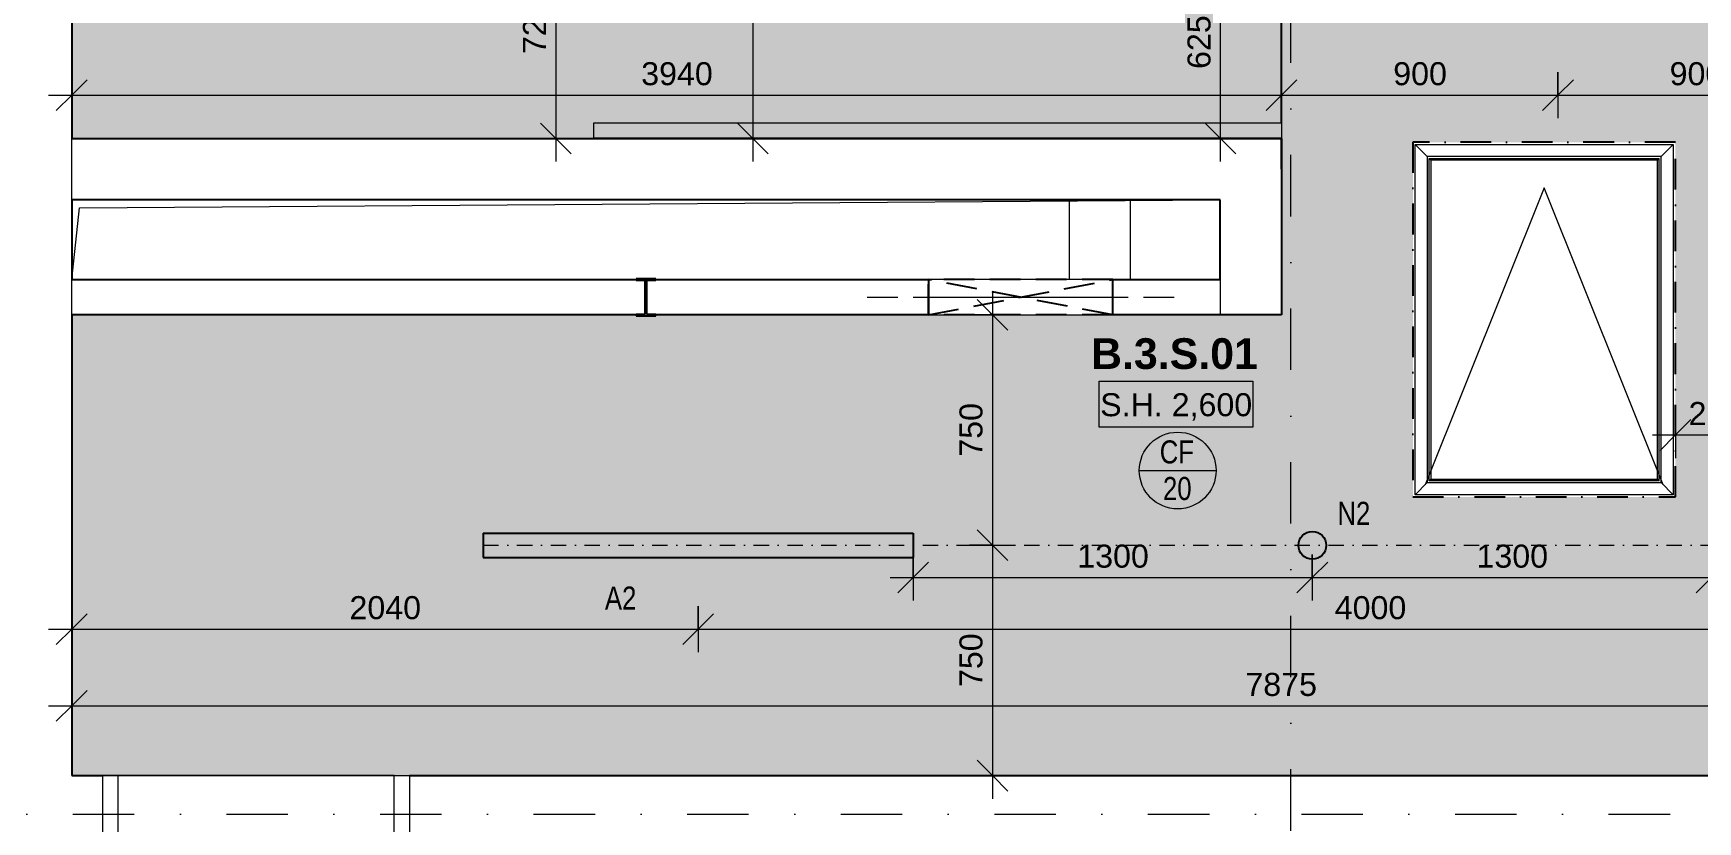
# Model space of a CAD drawing. Header units: millimetres. Extents: x -8397 to 42027, y -1655 to 57416.
# Drawn here: x 3076 to 8496, y 50778 to 53345 of the extents above; entities that cross this region are included whole.
import ezdxf

# ---------------------------------------------------------------- set-up
doc = ezdxf.new("R2010")
doc.units = ezdxf.units.MM
for name, pattern in [('ABMV_DashDot_2_2mm-S0_6mm', [110, 50, -30, 0, -30]), ('HA_Dash_3mm-S1mm', [150, 100, -50]), ('HA_DashDot_10mm-S3mm', [500, 200, -150, 0, -150]), ('HA_DashDot_2_2mm-S0_6mm', [110, 50, -30, 0, -30]), ('HA_DashDot_4mm-S1mm', [200, 100, -50, 0, -50])]:
    doc.linetypes.add(name, pattern=pattern)
for name, color, linetype, lineweight in [('-UNDERLAY_A-AREA-____-OTLN', 9, 'Continuous', 25), ('-UNDERLAY_A-FLOR-HRAL-OTLN', 9, 'Continuous', 9), ('-UNDERLAY_A-GENM-____-HDLN', 9, 'HA_Dash_3mm-S1mm', 9), ('-UNDERLAY_A-GENM-____-OTLN', 9, 'Continuous', 9), ('A-____-____-DIMS', 9, 'Continuous', 5), ('A-____-____-DIMS-50', 9, 'Continuous', 5), ('A-AREA-____-IDEN', 9, 'Continuous', 9), ('A-CLNG-____-IDEN', 9, 'Continuous', 9), ('A-CLNG-____-PATT', 9, 'Continuous', 9), ('A-DETL-____-OTLN', 9, 'Continuous', 25), ('A-DETL-GENF-OTLN', 9, 'Continuous', 9), ('A-DOOR-____-MCUT', 9, 'HA_DashDot_2_2mm-S0_6mm', 9), ('A-DOOR-____-OTLN', 9, 'Continuous', 9), ('A-DOOR-FRAM-OTLN', 9, 'Continuous', 9), ('A-FLOR-____-OVHD', 9, 'HA_DashDot_4mm-S1mm', 25), ('A-GENM-____-HDLN', 9, 'HA_Dash_3mm-S1mm', 9), ('A-GENM-____-MCUT', 9, 'HA_Dash_3mm-S1mm', 25), ('A-GENM-____-OTLN', 9, 'Continuous', 9), ('A-GLAZ-____-OTLN', 9, 'Continuous', 5), ('A-WALL-____-MCUT', 9, 'Continuous', 25), ('E-LITE-EQPM-IDEN', 9, 'Continuous', 9), ('E-LITE-EQPM-OTLN', 9, 'Continuous', 9), ('G-____-____-DIMS', 9, 'Continuous', 5), ('I-WALL-____-MCUT', 9, 'Continuous', 25), ('I-WALL-____-OTLN', 9, 'Continuous', 9), ('S-COLS-____-MCUT', 9, 'Continuous', 25), ('S-COLS-____-OTLN', 9, 'Continuous', 9), ('S-GRID-____-OTLN', 9, 'Continuous', 5)]:
    doc.layers.add(name, color=color, linetype=linetype, lineweight=lineweight)
doc.styles.add('Arial_1', font='arial.ttf', dxfattribs={"height": 75})
doc.styles.add('Arial_2', font='arial.ttf', dxfattribs={"width": 0.8, "height": 75})
doc.styles.add('Arial_B', font='arialbd.ttf', dxfattribs={"height": 100})
doc.dimstyles.new('Inner_Dimensions', dxfattribs={"dimscale": 304.8, "dimtxt": 76.519455, "dimasz": 0.328084, "dimexe": 0.246063, "dimexo": 0.0625, "dimgap": 0.032808, "dimtad": 1, "dimdec": 0, "dimzin": 0, "dimdsep": 46, "dimtxsty": 'Arial_1', "dimblk1": 'OBLIQUE', "dimblk2": 'OBLIQUE', "dimsah": 1, "dimcen": 0.09, "dimdle": 0.246063, "dimazin": 0, "dimtfac": 1, "dimtdec": 4, "dimtix": 1, "dimtmove": 0, "dimatfit": 3, "dimfxl": 0.246063, "dimfxlon": 1, "dimtvp": 1, "dimtolj": 1, "dimtzin": 0, "dimlwd": 9, "dimlwe": 9, "dimarcsym": 2})
doc.dimstyles.new('Inner_Dimensions_1', dxfattribs={"dimscale": 304.8, "dimtxt": 76.519455, "dimasz": 0.328084, "dimexe": 0.246063, "dimexo": 0.0625, "dimgap": 0.032808, "dimtad": 1, "dimdec": 0, "dimzin": 0, "dimdsep": 46, "dimtxsty": 'Arial_1', "dimblk1": 'OBLIQUE', "dimblk2": 'OBLIQUE', "dimsah": 1, "dimcen": 0.09, "dimdle": 0.246063, "dimazin": 0, "dimtfac": 1, "dimtdec": 4, "dimtix": 1, "dimtmove": 2, "dimatfit": 3, "dimfxl": 0.246063, "dimfxlon": 1, "dimtvp": 1, "dimtolj": 1, "dimtzin": 0, "dimlwd": 9, "dimlwe": 9, "dimarcsym": 2})

# ---------------------------------------------------------------- blocks, each defined once
blk = doc.blocks.new('HA_GM_Opening_Rectangle_WallBased - Default-2069226-DPS_B - 3NP')
at = {"layer": 'A-GENM-____-MCUT'}
for p, q in [((425, 57.5), (-175, -57.5)), ((-175, 57.5), (425, -57.5)), ((-175, 57.5), (-175, -57.5)), ((-175, 57.5), (425, 57.5)), ((425, 57.5), (425, -57.5)), ((-175, -57.5), (425, -57.5))]:
    blk.add_line(p, q, dxfattribs=at)
blk = doc.blocks.new('TB_Porotherm KP11_5_1000mm - TB_Porotherm KP11_5_1000mm-1925202-DPS_B - 3NP')
at = {"layer": '-UNDERLAY_A-GENM-____-HDLN'}
for p, q in [((500, 57.5), (-500, 57.5)), ((-500, 0), (500, 0)), ((-500, -57.5), (500, -57.5))]:
    blk.add_line(p, q, dxfattribs=at)
blk = doc.blocks.new('Top Rail Type - Top Rail_Internal_-2075612-DPS_B - 3NP')
at = {"layer": '-UNDERLAY_A-FLOR-HRAL-OTLN'}
for p, q in [((4900.7, 53003.1), (4900.7, 53053.1)), ((4900.7, 53053.1), (7140.7, 53053.1)), ((7140.7, 53053.1), (7140.7, 53003.1)), ((7140.7, 53003.1), (4900.7, 53003.1))]:
    blk.add_line(p, q, dxfattribs=at)
blk = doc.blocks.new('HA_DR_Single_Swing_Solid - In_BJ_900x2100_Vstupni-2124296-DPS_B - 3NP')
at = {"layer": 'A-DOOR-____-MCUT'}
for p, q in [((-450, 125), (450, 125)), ((-450, -125), (450, -125))]:
    blk.add_line(p, q, dxfattribs=at)
at = {"layer": 'A-DOOR-____-OTLN'}
for p, q in [((-500, 125), (500, 125)), ((-450, -85), (-450, -125)), ((-450, -85), (450, -85)), ((450, -85), (450, -125)), ((-500, -125), (500, -125)), ((-450, -125), (450, -125))]:
    blk.add_line(p, q, dxfattribs=at)
at = {"layer": 'A-DOOR-____-OTLN', "lineweight": 5}
blk.add_line((450, -1025), (450, -125), dxfattribs=at)
blk.add_arc((450, -125), 900, 180, 270, dxfattribs=at)
at = {"layer": 'A-DOOR-FRAM-OTLN'}
for p, q in [((-450, 125), (-500, 125)), ((-500, 125), (-500, -125)), ((450, 125), (-450, 125)), ((-450, 125), (-450, -125)), ((450, -125), (450, 125)), ((450, 125), (500, 125)), ((500, 125), (500, -125)), ((-500, -125), (-450, -125)), ((500, -125), (450, -125))]:
    blk.add_line(p, q, dxfattribs=at)
blk = doc.blocks.new('Roof-Windows_VELUX_CXP_ISD-1 - CXP size 900x1200 _090120_-1802973-DPS_B - 3NP')
at = {"layer": 'A-GLAZ-____-OTLN'}
for p, q in [((-530.8, 380.8), (-570.5, 420.5)), ((-570.5, -420.5), (-570.5, 420.5)), ((-570.5, 420.5), (570.5, 420.5)), ((530.8, 380.8), (-530.8, 380.8)), ((-530.8, 380.8), (-530.8, -380.8)), ((537.9, 387.9), (-429.3, 0)), ((570.5, 420.5), (530.8, 380.8)), ((530.8, -380.8), (530.8, 380.8)), ((570.5, 420.5), (570.5, -420.5)), ((-524.8, -374.8), (-524.8, 374.8)), ((-524.8, 374.8), (-519.3, 369.3)), ((524.8, 374.8), (-524.8, 374.8)), ((-519.3, 369.3), (-519.3, -369.3)), ((519.3, 369.3), (-519.3, 369.3)), ((519.3, 369.3), (524.8, 374.8)), ((519.3, -369.3), (519.3, 369.3)), ((524.8, 374.8), (524.8, -374.8)), ((-429.3, 0), (537.9, -387.9)), ((-524.8, -374.8), (-519.3, -369.3)), ((524.8, -374.8), (-524.8, -374.8)), ((-519.3, -369.3), (519.3, -369.3)), ((524.8, -374.8), (519.3, -369.3)), ((-530.8, -380.8), (-570.5, -420.5)), ((570.5, -420.5), (-570.5, -420.5)), ((-530.8, -380.8), (530.8, -380.8)), ((530.8, -380.8), (570.5, -420.5))]:
    blk.add_line(p, q, dxfattribs=at)
blk = doc.blocks.new('HA_GM_Shaft_Rectangle - Default-2031599-DPS_B - 3NP')
at = {"layer": 'A-DETL-GENF-OTLN'}
for p, q in [((26, -26), (3740, 0)), ((0, -260), (26, -26))]:
    blk.add_line(p, q, dxfattribs=at)
at = {"layer": 'A-GENM-____-OTLN'}
for p, q in [((0, -260), (0, 0)), ((0, 0), (3740, 0)), ((3740, 0), (3740, -260)), ((3740, -260), (0, -260))]:
    blk.add_line(p, q, dxfattribs=at)
blk = doc.blocks.new('HA_LF_GenericSymbol_Linear - svitidlo 1400x80-1812996-DPS_B - 3NP')
at = {"layer": 'E-LITE-EQPM-OTLN', "color": 11, "lineweight": 25}
for p, q in [((40, 700), (-40, 700)), ((-40, 700), (-40, -700)), ((40, 700), (40, -700)), ((40, -700), (-40, -700))]:
    blk.add_line(p, q, dxfattribs=at)
blk = doc.blocks.new('HA_sCO_I_Parallel - IPE 120-1876430-DPS_B - 3NP')
at = {"layer": 'S-COLS-____-MCUT'}
for p, q in [((32, 60), (-32, 60)), ((-32, 60), (-32, 55.6)), ((-32, 55.6), (-3.15, 55.6)), ((-3.15, 55.6), (-3.15, -55.6)), ((3.15, 55.6), (32, 55.6)), ((3.15, -55.6), (3.15, 55.6)), ((32, 55.6), (32, 60)), ((-32, -55.6), (-32, -60)), ((-3.15, -55.6), (-32, -55.6)), ((-32, -60), (32, -60)), ((32, -55.6), (3.15, -55.6)), ((32, -60), (32, -55.6))]:
    blk.add_line(p, q, dxfattribs=at)
blk = doc.blocks.new('HA_LF_N3l - N2-2044222-DPS_B - 3NP')
at = {"layer": 'E-LITE-EQPM-OTLN', "color": 11, "lineweight": 25}
blk.add_circle((0, 0), 45, dxfattribs=at)
blk = doc.blocks.new('TB_Porotherm KP11_5_1000mm - TB_Porotherm KP11_5_1000mm-V1-DPS_B - 3NP')
at = {"layer": 'A-GENM-____-HDLN'}
for p, q in [((300, 57.5), (-300, 57.5)), ((-300, 0), (300, 0)), ((-300, -57.5), (300, -57.5))]:
    blk.add_line(p, q, dxfattribs=at)
blk = doc.blocks.new('HA_GM_Opening_Rectangle_WallBased - Default-2069058-DPS_B - 3NP')
at = {"layer": 'A-GENM-____-MCUT'}
for p, q in [((425, 57.5), (-175, -57.5)), ((-175, 57.5), (425, -57.5)), ((-175, 57.5), (-175, -57.5)), ((-175, 57.5), (425, 57.5)), ((425, 57.5), (425, -57.5)), ((-175, -57.5), (425, -57.5))]:
    blk.add_line(p, q, dxfattribs=at)
blk = doc.blocks.new('DIMBLOCK47-DPS_B - 3NP')
at = {"layer": 'A-____-____-DIMS-50', "lineweight": 9}
for p, q in [((6198.9, 52427.7), (6148.9, 52477.7)), ((6198.9, 52502.7), (6198.9, 51677.7)), ((6273.9, 52427.7), (6123.9, 52427.7)), ((6198.9, 52427.7), (6248.9, 52377.7)), ((6198.9, 52427.7), (6273.9, 52427.7)), ((6198.9, 51677.7), (6148.9, 51727.7)), ((6123.9, 51677.7), (6273.9, 51677.7)), ((6198.9, 51677.7), (6123.9, 51677.7)), ((6198.9, 51677.7), (6248.9, 51627.7))]:
    blk.add_line(p, q, dxfattribs=at)
at = {"layer": 'A-____-____-DIMS-50', "color": 0, "lineweight": 9, "insert": (6091.6, 51966.2), "char_height": 75, "width": 207.662, "attachment_point": 1, "rotation": 90, "line_spacing_factor": 0.941778, "style": 'Arial_1'}
blk.add_mtext('750', dxfattribs=at)
blk = doc.blocks.new('_Oblique')
at = {"color": 0, "linetype": 'ByBlock', "lineweight": -2}
blk.add_line((-0.5, -0.5), (0.5, 0.5), dxfattribs=at)
blk = doc.blocks.new('DIMBLOCK48-DPS_B - 3NP')
at = {"layer": 'A-____-____-DIMS-50', "lineweight": 9}
for p, q in [((6198.9, 51677.7), (6148.9, 51727.7)), ((6123.9, 51677.7), (6273.9, 51677.7)), ((6198.9, 51677.7), (6123.9, 51677.7)), ((6198.9, 51677.7), (6198.9, 50852.7)), ((6198.9, 51677.7), (6248.9, 51627.7)), ((6198.9, 50927.7), (6148.9, 50977.7)), ((6273.9, 50927.7), (6123.9, 50927.7)), ((6198.9, 50927.7), (6248.9, 50877.7)), ((6198.9, 50927.7), (6273.9, 50927.7))]:
    blk.add_line(p, q, dxfattribs=at)
at = {"layer": 'A-____-____-DIMS-50', "color": 0, "lineweight": 9, "insert": (6091.6, 51216.2), "char_height": 75, "width": 207.662, "attachment_point": 1, "rotation": 90, "line_spacing_factor": 0.941778, "style": 'Arial_1'}
blk.add_mtext('750', dxfattribs=at)
blk = doc.blocks.new('DIMBLOCK55-DPS_B - 3NP')
at = {"layer": 'A-____-____-DIMS-50', "lineweight": 9}
for p, q in [((5419, 55560.2), (5419, 52927.7)), ((5419, 55485.2), (5369, 55535.2)), ((5494, 55485.2), (5344, 55485.2)), ((5419, 55485.2), (5469, 55435.2)), ((5419, 55485.2), (5494, 55485.2)), ((5419, 53002.7), (5369, 53052.7)), ((5494, 53002.7), (5344, 53002.7)), ((5419, 53002.7), (5469, 52952.7)), ((5419, 53002.7), (5494, 53002.7))]:
    blk.add_line(p, q, dxfattribs=at)
at = {"layer": 'A-____-____-DIMS-50', "color": 0, "lineweight": 9, "insert": (5311.7, 54128.6), "char_height": 75, "width": 276.883, "attachment_point": 1, "rotation": 90, "line_spacing_factor": 0.941778, "style": 'Arial_1'}
blk.add_mtext('2483', dxfattribs=at)
blk = doc.blocks.new('HA_Tag_Ceiling - Group _ Type Mark-1728985-DPS_B - 3NP')
at = {"layer": 'A-CLNG-____-IDEN'}
blk.add_line((-2.5, 0), (2.5, 0), dxfattribs=at)
blk.add_circle((0, 0), 2.5, dxfattribs=at)
blk = doc.blocks.new('DIMBLOCK64-DPS_B - 3NP')
at = {"layer": 'A-____-____-DIMS-50', "lineweight": 9}
for p, q in [((3200.7, 51479.9), (3200.7, 51329.9)), ((3200.7, 51404.9), (3200.7, 51479.9)), ((3200.7, 51404.9), (3250.7, 51454.9)), ((5240.7, 51479.9), (5240.7, 51329.9)), ((5240.7, 51404.9), (5240.7, 51479.9)), ((5240.7, 51404.9), (5290.7, 51454.9)), ((3125.7, 51404.9), (5240.7, 51404.9)), ((3200.7, 51404.9), (3150.7, 51354.9)), ((5240.7, 51404.9), (5190.7, 51354.9))]:
    blk.add_line(p, q, dxfattribs=at)
at = {"layer": 'A-____-____-DIMS-50', "color": 0, "lineweight": 9, "insert": (4105.3, 51512.2), "char_height": 75, "width": 276.883, "attachment_point": 1, "line_spacing_factor": 0.941778, "style": 'Arial_1'}
blk.add_mtext('2040', dxfattribs=at)
blk = doc.blocks.new('DIMBLOCK65-DPS_B - 3NP')
at = {"layer": 'A-____-____-DIMS-50', "lineweight": 9}
for p, q in [((5240.7, 51479.9), (5240.7, 51329.9)), ((5240.7, 51404.9), (5240.7, 51479.9)), ((5240.7, 51404.9), (5290.7, 51454.9)), ((9240.7, 51479.9), (9240.7, 51329.9)), ((9240.7, 51404.9), (9240.7, 51479.9)), ((9240.7, 51404.9), (9290.7, 51454.9)), ((5240.7, 51404.9), (5190.7, 51354.9)), ((5240.7, 51404.9), (9240.7, 51404.9)), ((9240.7, 51404.9), (9190.7, 51354.9))]:
    blk.add_line(p, q, dxfattribs=at)
at = {"layer": 'A-____-____-DIMS-50', "color": 0, "lineweight": 9, "insert": (7313.7, 51512.2), "char_height": 75, "width": 276.883, "attachment_point": 1, "line_spacing_factor": 0.941778, "style": 'Arial_1'}
blk.add_mtext('4000', dxfattribs=at)
blk = doc.blocks.new('DIMBLOCK68-DPS_B - 3NP')
at = {"layer": 'A-____-____-DIMS-50', "lineweight": 9}
for p, q in [((7140.7, 53068.4), (7140.7, 53218.4)), ((7140.7, 53143.4), (7190.7, 53193.4)), ((8040.7, 53218.4), (8040.7, 53068.4)), ((8040.7, 53143.4), (8040.7, 53218.4)), ((8040.7, 53143.4), (8090.7, 53193.4)), ((7065.7, 53143.4), (8040.7, 53143.4)), ((7140.7, 53143.4), (7090.7, 53093.4)), ((7140.7, 53143.4), (7140.7, 53068.4)), ((8040.7, 53143.4), (7990.7, 53093.4))]:
    blk.add_line(p, q, dxfattribs=at)
at = {"layer": 'A-____-____-DIMS-50', "color": 0, "lineweight": 9, "insert": (7504.2, 53250.8), "char_height": 75, "width": 207.662, "attachment_point": 1, "line_spacing_factor": 0.941778, "style": 'Arial_1'}
blk.add_mtext('900', dxfattribs=at)
blk = doc.blocks.new('DIMBLOCK69-DPS_B - 3NP')
at = {"layer": 'A-____-____-DIMS-50', "lineweight": 9}
for p, q in [((8040.7, 53218.4), (8040.7, 53068.4)), ((8040.7, 53143.4), (8040.7, 53218.4)), ((8040.7, 53143.4), (8090.7, 53193.4)), ((8940.7, 53218.4), (8940.7, 53068.4)), ((8940.7, 53143.4), (8940.7, 53218.4)), ((8940.7, 53143.4), (8990.7, 53193.4)), ((8040.7, 53143.4), (7990.7, 53093.4)), ((8040.7, 53143.4), (9015.7, 53143.4)), ((8940.7, 53143.4), (8890.7, 53093.4))]:
    blk.add_line(p, q, dxfattribs=at)
at = {"layer": 'A-____-____-DIMS-50', "color": 0, "lineweight": 9, "insert": (8404.2, 53250.8), "char_height": 75, "width": 207.662, "attachment_point": 1, "line_spacing_factor": 0.941778, "style": 'Arial_1'}
blk.add_mtext('900', dxfattribs=at)
blk = doc.blocks.new('DIMBLOCK84-DPS_B - 3NP')
at = {"layer": 'A-____-____-DIMS-50', "lineweight": 9}
for p, q in [((6941.5, 53627.7), (6891.5, 53677.7)), ((7016.5, 53627.7), (6866.5, 53627.7)), ((6941.5, 52927.7), (6941.5, 53627.7)), ((6941.5, 53627.7), (6991.5, 53577.7)), ((6941.5, 53627.7), (7016.5, 53627.7)), ((6941.5, 53002.7), (6891.5, 53052.7)), ((6866.5, 53002.7), (7016.5, 53002.7)), ((6941.5, 53002.7), (6866.5, 53002.7)), ((6941.5, 53002.7), (6991.5, 52952.7))]:
    blk.add_line(p, q, dxfattribs=at)
at = {"layer": 'A-____-____-DIMS-50', "color": 0, "lineweight": 9, "insert": (6834.2, 53228.7), "char_height": 75, "width": 207.662, "attachment_point": 1, "rotation": 90, "line_spacing_factor": 0.941778, "style": 'Arial_1'}
blk.add_mtext('625', dxfattribs=at)
blk = doc.blocks.new('DIMBLOCK87-DPS_B - 3NP')
at = {"layer": 'A-____-____-DIMS-50', "lineweight": 9}
for p, q in [((8423.2, 52111.9), (8423.2, 51961.9)), ((8423.2, 52036.9), (8423.2, 52111.9)), ((8423.2, 52036.9), (8473.2, 52086.9)), ((8681.9, 52111.9), (8681.9, 51961.9)), ((8681.9, 52036.9), (8681.9, 52111.9)), ((8681.9, 52036.9), (8731.9, 52086.9)), ((8348.2, 52036.9), (8681.9, 52036.9)), ((8423.2, 52036.9), (8373.2, 51986.9)), ((8681.9, 52036.9), (8631.9, 51986.9))]:
    blk.add_line(p, q, dxfattribs=at)
at = {"layer": 'A-____-____-DIMS-50', "color": 0, "lineweight": 9, "insert": (8466, 52144.3), "char_height": 75, "width": 207.662, "attachment_point": 1, "line_spacing_factor": 0.941778, "style": 'Arial_1'}
blk.add_mtext('259', dxfattribs=at)
blk = doc.blocks.new('DIMBLOCK89-DPS_B - 3NP')
at = {"layer": 'A-____-____-DIMS-50', "lineweight": 9}
for p, q in [((5940.7, 51647.5), (5940.7, 51497.5)), ((5940.7, 51572.5), (5940.7, 51647.5)), ((5940.7, 51572.5), (5990.7, 51622.5)), ((7240.7, 51647.5), (7240.7, 51497.5)), ((7240.7, 51572.5), (7240.7, 51647.5)), ((7240.7, 51572.5), (7290.7, 51622.5)), ((5865.7, 51572.5), (7240.7, 51572.5)), ((5940.7, 51572.5), (5890.7, 51522.5)), ((7240.7, 51572.5), (7190.7, 51522.5))]:
    blk.add_line(p, q, dxfattribs=at)
at = {"layer": 'A-____-____-DIMS-50', "color": 0, "lineweight": 9, "insert": (6475.3, 51679.9), "char_height": 75, "width": 276.883, "attachment_point": 1, "line_spacing_factor": 0.941778, "style": 'Arial_1'}
blk.add_mtext('1300', dxfattribs=at)
blk = doc.blocks.new('DIMBLOCK90-DPS_B - 3NP')
at = {"layer": 'A-____-____-DIMS-50', "lineweight": 9}
for p, q in [((7240.7, 51647.5), (7240.7, 51497.5)), ((7240.7, 51572.5), (7240.7, 51647.5)), ((7240.7, 51572.5), (7290.7, 51622.5)), ((8540.7, 51647.5), (8540.7, 51497.5)), ((8540.7, 51572.5), (8540.7, 51647.5)), ((8540.7, 51572.5), (8590.7, 51622.5)), ((7240.7, 51572.5), (7190.7, 51522.5)), ((7240.7, 51572.5), (8615.7, 51572.5)), ((8540.7, 51572.5), (8490.7, 51522.5))]:
    blk.add_line(p, q, dxfattribs=at)
at = {"layer": 'A-____-____-DIMS-50', "color": 0, "lineweight": 9, "insert": (7775.3, 51679.9), "char_height": 75, "width": 276.883, "attachment_point": 1, "line_spacing_factor": 0.941778, "style": 'Arial_1'}
blk.add_mtext('1300', dxfattribs=at)
blk = doc.blocks.new('DIMBLOCK106-DPS_B - 3NP')
at = {"layer": 'A-____-____-DIMS-50', "lineweight": 9}
for p, q in [((4777.6, 53724.5), (4727.6, 53774.5)), ((4777.6, 53799.5), (4777.6, 52927.7)), ((4852.6, 53724.5), (4702.6, 53724.5)), ((4777.6, 53724.5), (4827.6, 53674.5)), ((4777.6, 53724.5), (4852.6, 53724.5)), ((4777.6, 53002.7), (4727.6, 53052.7)), ((4852.6, 53002.7), (4702.6, 53002.7)), ((4777.6, 53002.7), (4827.6, 52952.7)), ((4777.6, 53002.7), (4852.6, 53002.7))]:
    blk.add_line(p, q, dxfattribs=at)
at = {"layer": 'A-____-____-DIMS-50', "color": 0, "lineweight": 9, "insert": (4670.3, 53277.1), "char_height": 75, "width": 207.662, "attachment_point": 1, "rotation": 90, "line_spacing_factor": 0.941778, "style": 'Arial_1'}
blk.add_mtext('722', dxfattribs=at)
blk = doc.blocks.new('DIMBLOCK107-DPS_B - 3NP')
at = {"layer": 'A-____-____-DIMS-50', "lineweight": 9}
for p, q in [((3200.7, 53218.4), (3200.7, 53068.4)), ((3200.7, 53143.4), (3200.7, 53218.4)), ((3200.7, 53143.4), (3250.7, 53193.4)), ((7140.7, 53068.4), (7140.7, 53218.4)), ((7140.7, 53143.4), (7190.7, 53193.4)), ((3125.7, 53143.4), (7215.7, 53143.4)), ((3200.7, 53143.4), (3150.7, 53093.4)), ((7140.7, 53143.4), (7090.7, 53093.4)), ((7140.7, 53143.4), (7140.7, 53068.4))]:
    blk.add_line(p, q, dxfattribs=at)
at = {"layer": 'A-____-____-DIMS-50', "color": 0, "lineweight": 9, "insert": (5055.3, 53250.8), "char_height": 75, "width": 276.883, "attachment_point": 1, "line_spacing_factor": 0.941778, "style": 'Arial_1'}
blk.add_mtext('3940', dxfattribs=at)
blk = doc.blocks.new('DIMBLOCK121-DPS_B - 3NP')
at = {"layer": 'A-____-____-DIMS-50', "lineweight": 9}
for p, q in [((3200.7, 51229.9), (3200.7, 51079.9)), ((3200.7, 51154.9), (3200.7, 51229.9)), ((11075.7, 51229.9), (11075.7, 51079.9)), ((11075.7, 51154.9), (11075.7, 51229.9)), ((3200.7, 51154.9), (3250.7, 51204.9)), ((11075.7, 51154.9), (11125.7, 51204.9)), ((3125.7, 51154.9), (11150.7, 51154.9)), ((3200.7, 51154.9), (3150.7, 51104.9)), ((11075.7, 51154.9), (11025.7, 51104.9))]:
    blk.add_line(p, q, dxfattribs=at)
at = {"layer": 'A-____-____-DIMS-50', "color": 0, "lineweight": 9, "insert": (7022.8, 51262.2), "char_height": 75, "width": 276.883, "attachment_point": 1, "line_spacing_factor": 0.941778, "style": 'Arial_1'}
blk.add_mtext('7875', dxfattribs=at)
blk = doc.blocks.new('Spot Elevations - Generic-448778-DPS_B - 3NP')
at = {"layer": 'G-____-____-DIMS', "lineweight": 9}
for p, q in [((-5, 0), (-5, 3)), ((-5, 3), (5, 3)), ((5, 3), (5, 0)), ((5, 0), (-5, 0))]:
    blk.add_line(p, q, dxfattribs=at)

msp = doc.modelspace()

# ---------------------------------------------------------------- hatches: boundary and pattern name
at = {"layer": 'A-CLNG-____-PATT'}
h = msp.add_hatch(color=256, dxfattribs=at)
h.paths.add_polyline_path([(11075.7, 50927.7), (11075.7, 52427.7), (8940.7, 52427.7), (8940.7, 55502.7), (6730.7, 55502.7), (6730.7, 55397.7), (6649.1, 55397.7), (6649.1, 53724.5), (6449.1, 53724.5), (6449.1, 53720.4), (3200.7, 53720.4), (3200.7, 53002.7), (7140.7, 53002.7), (7140.7, 52427.7), (5102.7, 52427.7), (5102.7, 52425.2), (5038.7, 52425.2), (5038.7, 52427.7), (3200.7, 52427.7), (3200.7, 50927.7), (10993.1, 50927.7)])
h.paths.add_polyline_path([(8423.2, 51835.2), (7568.2, 51835.2), (7568.2, 52990.2), (8423.2, 52990.2), (8423.2, 51865.5)])
h.paths.add_polyline_path([(6560.1, 53577.7), (6217.7, 53577.7), (6217.7, 53687.7), (6729.9, 53687.7), (6729.9, 53577.7), (6679.9, 53577.7)])

# ---------------------------------------------------------------- linework, layer by layer
at = {"layer": '-UNDERLAY_A-AREA-____-OTLN'}
for p, q in [((7140.7, 53053.1), (7140.7, 54152.3)), ((7140.7, 52902.7), (7140.7, 53003.1))]:
    msp.add_line(p, q, dxfattribs=at)
at = {"layer": 'A-DETL-____-OTLN', "linetype": 'ABMV_DashDot_2_2mm-S0_6mm', "lineweight": 5}
msp.add_line((4540.7, 51677.7), (10475.7, 51677.7), dxfattribs=at)
at = {"layer": 'A-FLOR-____-OVHD'}
for p, q in [((8423.2, 52990.2), (7568.2, 52990.2)), ((7568.2, 52990.2), (7568.2, 51835.2)), ((8423.2, 51835.2), (8423.2, 52990.2)), ((7568.2, 51835.2), (8423.2, 51835.2))]:
    msp.add_line(p, q, dxfattribs=at)
at = {"layer": 'A-WALL-____-MCUT', "lineweight": 9}
for p, q in [((3200.7, 52802.7), (3200.7, 53002.7)), ((3200.7, 52427.7), (3200.7, 52542.7)), ((6940.7, 52542.7), (6940.7, 52427.7))]:
    msp.add_line(p, q, dxfattribs=at)
at = {"layer": 'I-WALL-____-MCUT'}
for p, q in [((3200.7, 55485.2), (3200.7, 53002.7)), ((3200.7, 53002.7), (7140.7, 53002.7)), ((7140.7, 53002.7), (7140.7, 52427.7)), ((3200.7, 52802.7), (3200.7, 52542.7)), ((6940.7, 52802.7), (3200.7, 52802.7)), ((6940.7, 52542.7), (6940.7, 52802.7)), ((3200.7, 52542.7), (5038.7, 52542.7)), ((5102.7, 52542.7), (5990.7, 52542.7)), ((5990.7, 52542.7), (5990.7, 52427.7)), ((6590.7, 52542.7), (6940.7, 52542.7)), ((6590.7, 52427.7), (6590.7, 52542.7)), ((3200.7, 52427.7), (3200.7, 50927.7)), ((5038.7, 52427.7), (3200.7, 52427.7)), ((5990.7, 52427.7), (5102.7, 52427.7)), ((7140.7, 52427.7), (6590.7, 52427.7)), ((3200.7, 50927.7), (3300.7, 50927.7)), ((4300.7, 50927.7), (9975.7, 50927.7))]:
    msp.add_line(p, q, dxfattribs=at)
at = {"layer": 'I-WALL-____-OTLN'}
for p, q in [((6449.1, 52802.7), (6449.1, 52542.7)), ((6649.1, 52542.7), (6649.1, 52802.7)), ((6590.7, 52542.7), (5990.7, 52542.7)), ((5990.7, 52427.7), (6590.7, 52427.7))]:
    msp.add_line(p, q, dxfattribs=at)
at = {"layer": 'S-GRID-____-OTLN', "linetype": 'HA_DashDot_10mm-S3mm', "lineweight": 9}
for p, q in [((7170.7, 37745.7), (7170.7, 55816)), ((-6797.3, 50802.7), (21259.2, 50802.7))]:
    msp.add_line(p, q, dxfattribs=at)

# ---------------------------------------------------------------- block references
at = {"layer": '-UNDERLAY_A-FLOR-HRAL-OTLN'}
msp.add_blockref('Top Rail Type - Top Rail_Internal_-2075612-DPS_B - 3NP', (0, 0), dxfattribs=at)
at = {"layer": '-UNDERLAY_A-GENM-____-OTLN'}
msp.add_blockref('TB_Porotherm KP11_5_1000mm - TB_Porotherm KP11_5_1000mm-1925202-DPS_B - 3NP', (6290.7, 52485.2), dxfattribs=at)
at = {"layer": '-UNDERLAY_A-GENM-____-OTLN', "rotation": 180}
msp.add_blockref('HA_GM_Opening_Rectangle_WallBased - Default-2069226-DPS_B - 3NP', (6415.7, 52485.2), dxfattribs=at)
at = {"layer": 'A-CLNG-____-IDEN', "xscale": 49.99999999999998, "yscale": 49.99999999999998, "zscale": 49.99999999999998}
msp.add_blockref('HA_Tag_Ceiling - Group _ Type Mark-1728985-DPS_B - 3NP', (6802.3, 51921.1), dxfattribs=at)
at = {"layer": 'A-DOOR-____-OTLN'}
msp.add_blockref('HA_DR_Single_Swing_Solid - In_BJ_900x2100_Vstupni-2124296-DPS_B - 3NP', (3800.7, 50802.7), dxfattribs=at)
at = {"layer": 'A-GENM-____-OTLN', "lineweight": 5}
msp.add_blockref('HA_GM_Shaft_Rectangle - Default-2031599-DPS_B - 3NP', (3200.7, 52802.7), dxfattribs=at)
at = {"layer": 'A-GENM-____-OTLN'}
msp.add_blockref('TB_Porotherm KP11_5_1000mm - TB_Porotherm KP11_5_1000mm-V1-DPS_B - 3NP', (6290.7, 52485.2), dxfattribs=at)
at = {"layer": 'A-GENM-____-OTLN', "rotation": 180}
msp.add_blockref('HA_GM_Opening_Rectangle_WallBased - Default-2069058-DPS_B - 3NP', (6415.7, 52485.2), dxfattribs=at)
at = {"layer": 'A-GLAZ-____-OTLN', "rotation": 269.9999999999997}
msp.add_blockref('Roof-Windows_VELUX_CXP_ISD-1 - CXP size 900x1200 _090120_-1802973-DPS_B - 3NP', (7995.7, 52412.7), dxfattribs=at)
at = {"layer": 'E-LITE-EQPM-OTLN', "color": 11, "lineweight": 25, "rotation": 89.9999999999999}
msp.add_blockref('HA_LF_GenericSymbol_Linear - svitidlo 1400x80-1812996-DPS_B - 3NP', (5240.7, 51677.7), dxfattribs=at)
at = {"layer": 'E-LITE-EQPM-OTLN', "color": 11, "lineweight": 25}
msp.add_blockref('HA_LF_N3l - N2-2044222-DPS_B - 3NP', (7240.7, 51677.7), dxfattribs=at)
at = {"layer": 'G-____-____-DIMS', "lineweight": 9, "xscale": 49.99999999999998, "yscale": 49.99999999999998, "zscale": 49.99999999999998}
msp.add_blockref('Spot Elevations - Generic-448778-DPS_B - 3NP', (6796.7, 52062.1), dxfattribs=at)
at = {"layer": 'S-COLS-____-OTLN', "rotation": 180}
msp.add_blockref('HA_sCO_I_Parallel - IPE 120-1876430-DPS_B - 3NP', (5070.7, 52485.2), dxfattribs=at)

# ---------------------------------------------------------------- texts
at = {"layer": 'A-AREA-____-IDEN', "lineweight": 5, "insert": (6520, 52351.9), "char_height": 100, "width": 673.417, "attachment_point": 1, "style": 'Arial_B'}
msp.add_mtext('B.3.S.01', dxfattribs=at)
at = {"layer": 'A-CLNG-____-IDEN', "lineweight": 5, "char_height": 75, "attachment_point": 1, "style": 'Arial_2'}
for s, insert, width in [('CF', (6743.8, 52019.3), 137.89), ('20', (6754.4, 51900.2), 115.443)]:
    msp.add_mtext(s, dxfattribs=dict(at, insert=insert, width=width))
at = {"layer": 'E-LITE-EQPM-IDEN', "lineweight": 5, "char_height": 75, "attachment_point": 1, "style": 'Arial_2'}
for s, insert, width in [('N2', (7322.5, 51819.3), 131.477), ('A2', (4937.1, 51543.4), 125.063)]:
    msp.add_mtext(s, dxfattribs=dict(at, insert=insert, width=width))
at = {"layer": 'G-____-____-DIMS', "lineweight": 9, "insert": (6549.9, 52173), "char_height": 75, "width": 592.246, "attachment_point": 1, "line_spacing_factor": 0.941778, "style": 'Arial_1'}
msp.add_mtext('S.H. 2,600', dxfattribs=at)

# ---------------------------------------------------------------- dimensions: what is measured, and where the dimension line sits
at = {"layer": 'A-____-____-DIMS', "lineweight": 9}
for base, p1, p2, override, picture, middle in [((5419.0291614, 53002.7219663), (5494.0291614, 55485.2219663), (5494.0291614, 53002.7219663), {"dimpost": '<>', "dimfxl": 2482.5}, 'DIMBLOCK55-DPS_B - 3NP', (5370.7106073, 54243.9719663)), ((4777.6, 53002.7), (4852.6, 53724.5), (4852.6, 53002.7), {"dimpost": '<>', "dimfxl": 721.752344}, 'DIMBLOCK106-DPS_B - 3NP', (4730, 53363.6)), ((6941.5, 53627.7), (6866.5, 53002.7), (7016.5, 53627.7), {"dimpost": '<>', "dimfxl": 642.748007}, 'DIMBLOCK84-DPS_B - 3NP', (6893.2, 53315.2)), ((6198.9, 51677.7), (6273.9, 52427.7), (6123.9, 51677.7), {"dimpost": '<>', "dimfxl": 764.852927}, 'DIMBLOCK47-DPS_B - 3NP', (6150.6, 52052.7)), ((6198.9, 50927.7), (6123.9, 51677.7), (6273.9, 50927.7), {"dimpost": '<>', "dimfxl": 764.852927}, 'DIMBLOCK48-DPS_B - 3NP', (6150.6, 51302.7))]:
    dim = msp.add_linear_dim(base=base, p1=p1, p2=p2, angle=90, dimstyle='Inner_Dimensions', override=override, dxfattribs=at)
    dim.commit()
    dim.dimension.update_dxf_attribs({"geometry": picture, "text_midpoint": middle})
for base, p1, p2, override, picture, middle in [((7140.7, 53143.4), (3200.7, 53218.4), (7140.7, 53068.4), {"dimpost": '<>', "dimfxl": 3942.854296}, 'DIMBLOCK107-DPS_B - 3NP', (5170.7, 53191.7)), ((8040.7, 53143.4), (7140.7, 53068.4), (8040.7, 53218.4), {"dimpost": '<>', "dimfxl": 912.41438}, 'DIMBLOCK68-DPS_B - 3NP', (7590.7, 53191.7)), ((8940.7, 53143.4), (8040.7, 53218.4), (8940.7, 53218.4), {"dimpost": '<>', "dimfxl": 900}, 'DIMBLOCK69-DPS_B - 3NP', (8490.7, 53191.7)), ((8681.9, 52036.9), (8423.2, 52111.9), (8681.9, 52111.9), {"dimpost": '<>', "dimfxl": 258.75}, 'DIMBLOCK87-DPS_B - 3NP', (8552.6, 52085.2)), ((7240.7, 51572.5), (5940.7, 51647.5), (7240.7, 51647.5), {"dimpost": '<>', "dimfxl": 1300}, 'DIMBLOCK89-DPS_B - 3NP', (6590.7, 51620.8)), ((8540.7, 51572.5), (7240.7, 51647.5), (8540.7, 51647.5), {"dimpost": '<>', "dimfxl": 1300}, 'DIMBLOCK90-DPS_B - 3NP', (7890.7, 51620.8)), ((5240.7, 51404.9), (3200.7, 51479.9), (5240.7, 51479.9), {"dimpost": '<>', "dimfxl": 2040}, 'DIMBLOCK64-DPS_B - 3NP', (4220.7, 51453.2)), ((11075.7, 51154.9), (3200.7, 51229.9), (11075.7, 51229.9), {"dimpost": '<>', "dimfxl": 7875}, 'DIMBLOCK121-DPS_B - 3NP', (7138.2, 51203.2))]:
    dim = msp.add_linear_dim(base=base, p1=p1, p2=p2, dimstyle='Inner_Dimensions', override=override, dxfattribs=at)
    dim.commit()
    dim.dimension.update_dxf_attribs({"geometry": picture, "text_midpoint": middle})
dim = msp.add_linear_dim(base=(9240.7, 51404.9), p1=(5240.7, 51479.9), p2=(9240.7, 51479.9), dimstyle='Inner_Dimensions_1', override={"dimpost": '<>', "dimfxl": 4000}, dxfattribs=at)
dim.commit()
dim.dimension.update_dxf_attribs({"geometry": 'DIMBLOCK65-DPS_B - 3NP', "text_midpoint": (7452.1, 51462.2), "dimtype": 160})

doc.saveas('drawing.dxf')
